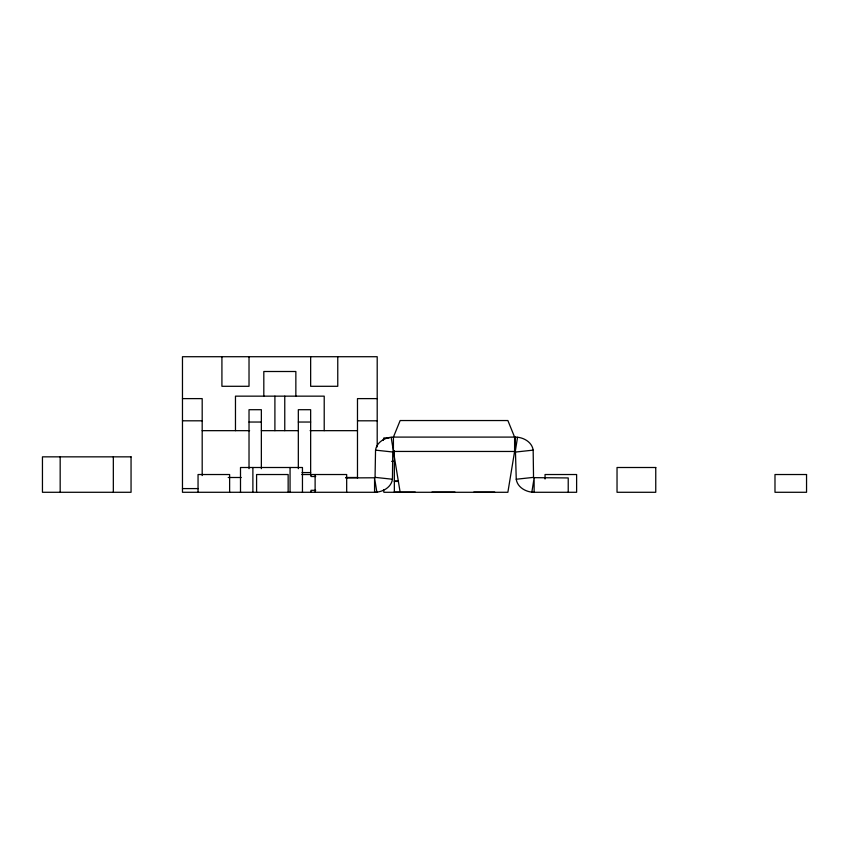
<?xml version="1.0" encoding="UTF-8"?>
<svg xmlns="http://www.w3.org/2000/svg" width="849" height="849" viewBox="0 0 849 849"><rect width="100%" height="100%" fill="white"/><g stroke="black" fill="none" stroke-linecap="round" stroke-linejoin="round"><path stroke-width="1.27" d="M345.723 477.934L375.046 477.775L375.545 450.14C376.691 441.83 385.637 437.108 393.416 437.097L515.279 437.097C523.058 437.108 532.005 441.83 533.161 450.14L533.543 477.658L568.225 477.934L568.225 492.282M376.829 492.038L374.568 477.934L374.568 492.282C382.347 492.282 391.293 487.549 392.45 479.239L392.747 451.997L393.416 451.445L515.449 451.466L516.245 479.239C517.402 487.549 526.348 492.282 534.127 492.282L576.62 492.282L576.62 474.527L545.047 474.527L545.047 479.016M517.54 437.341L515.279 451.445L515.279 437.097M531.867 492.038L534.127 477.934L534.127 492.282M383.058 440.44L383.897 437.935L389.171 437.935M515.948 451.997L533.161 450.14M516.245 479.239L533.459 477.382M182.471 398.616L202.189 398.616L202.189 475.557M377.2 398.616L357.482 398.616L357.482 478.157M182.471 420.807L202.189 420.807M357.482 420.807L377.2 420.807M249.022 422.038L261.354 422.038M298.328 422.038L310.649 422.038M202.189 430.666L249.574 430.666M261.354 430.666L298.328 430.666M310.108 430.666L357.482 430.666M391.644 461.347L394.297 461.347M302.021 472.564L310.649 472.564M301.777 474.527L346.679 474.527L346.679 492.282M315.711 476.501L310.978 476.501L310.978 474.527M228.211 477.499L241.222 477.499M345.639 477.499L357.482 477.499M394.35 481.001L398.266 481.001M394.35 481.415L398.266 481.415M182.471 488.589L198.252 488.589M315.711 490.308L310.978 490.308L310.978 492.282M394.35 492.102L415.246 492.102M431.971 492.102L454.968 492.102M473.784 492.102L494.68 492.102M377.2 492.282L182.471 492.282L182.471 356.718L377.2 356.718L377.2 446.871M375.545 450.14L392.747 451.997M375.237 477.382L392.45 479.239M391.156 437.341L400.155 492.282M383.546 489.703L383.897 492.282L507.872 492.282L514.6 451.445L514.6 437.097L507.872 420.542L400.155 420.542L393.416 437.097L393.416 451.445M394.35 450.66L394.35 492.282M337.764 356.718L337.764 386.295L310.649 386.295L310.649 356.718M324.212 430.666L324.212 396.154L235.47 396.154L235.47 430.666M315.117 474.527L315.117 492.282M310.649 475.058L310.649 409.706L298.328 409.706L298.328 468.68M302.456 492.282L302.456 467.502L240.5 467.502L240.5 492.282M295.855 396.154L295.855 371.501L263.816 371.501L263.816 396.154M290.061 467.502L290.061 492.282M288.151 492.282L288.151 474.527L256.589 474.527L256.589 492.282M284.765 396.154L284.765 430.666M274.906 396.154L274.906 430.666M261.354 468.68L261.354 409.706L249.022 409.706L249.022 468.68M252.885 467.502L252.885 492.282M249.022 356.718L249.022 386.295L221.918 386.295L221.918 356.718M229.623 492.282L229.623 474.527L198.05 474.527L198.05 492.282M113.331 456.847L113.331 492.282M60.173 456.847L60.173 492.282M131.054 456.847L42.45 456.847L42.45 492.282L131.054 492.282L131.054 456.847M655.757 467.502L617.032 467.502L617.032 492.282L655.757 492.282L655.757 467.502M806.55 474.527L774.988 474.527L774.988 492.282L806.55 492.282L806.55 474.527"/></g></svg>
